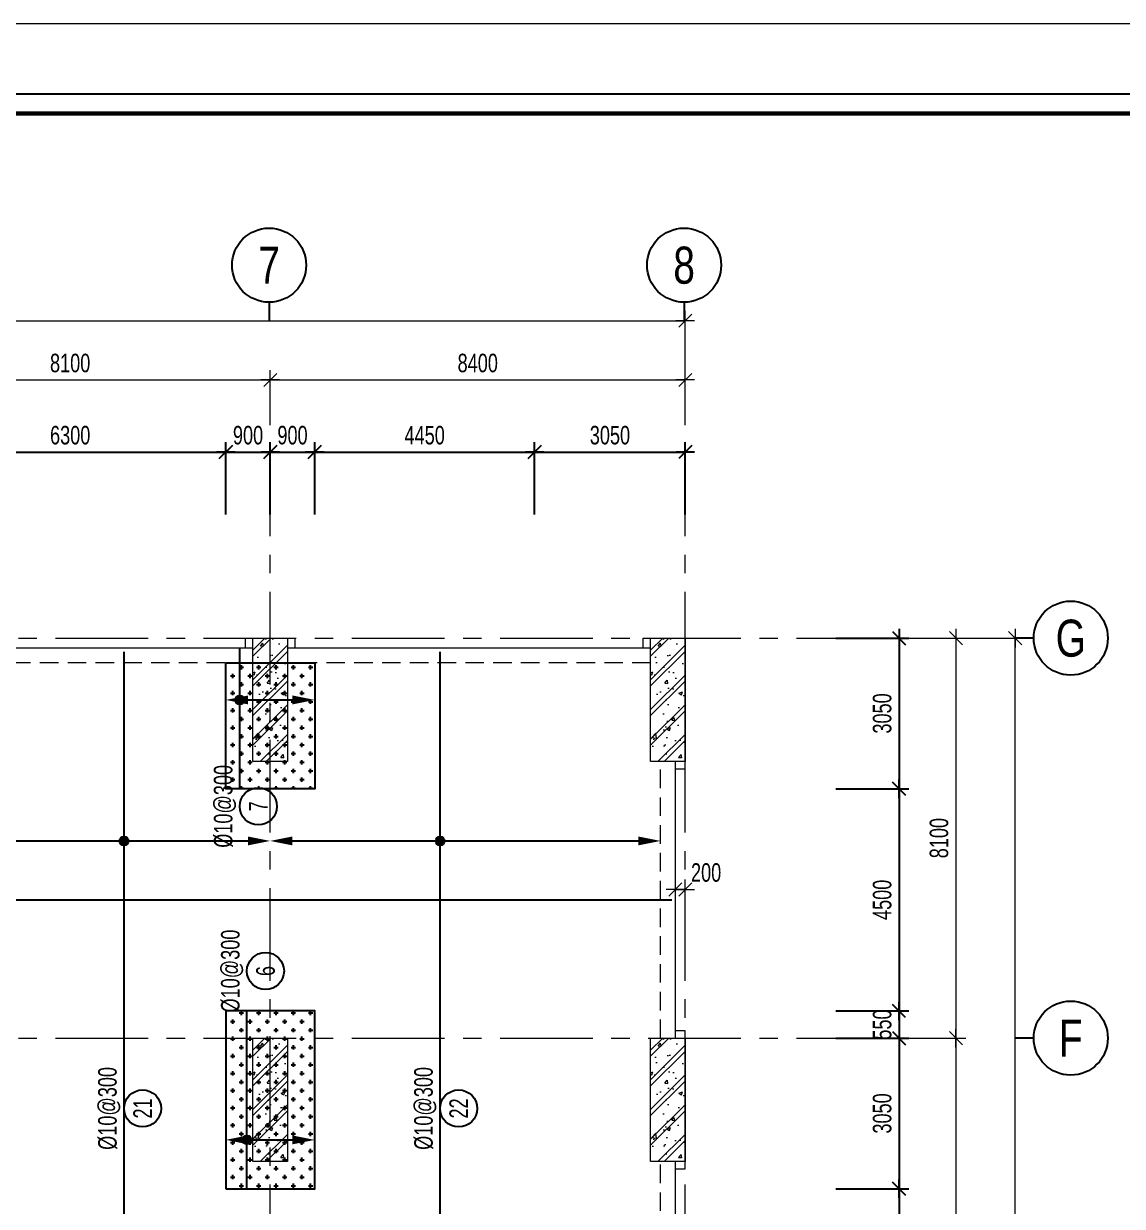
# Model space of a CAD drawing. Extents: x 475529 to 721982, y 1293854 to 1371032.
# Drawn here: x 539886 to 562123, y 1347082 to 1371032 of the extents above; entities that cross this region are included whole.
import ezdxf
from ezdxf.enums import TextEntityAlignment as Align

# ---------------------------------------------------------------- set-up
doc = ezdxf.new("R2010")
doc.units = 0
doc.header["$LTSCALE"] = 1500
doc.header["$MEASUREMENT"] = 0
doc.linetypes.add('CENTER', pattern=[2, 1.25, -0.25, 0.25, -0.25])
doc.linetypes.add('HIDDEN', pattern=[0.375, 0.25, -0.125])
doc.layers.get('Defpoints').update_dxf_attribs({"lineweight": 9})
for name, color, linetype, lineweight in [('02.CDC.DIM', 1, 'Continuous', 20), ('CDC- COT', 3, 'Continuous', 0), ('CDC- DAM', 3, 'Continuous', 5), ('CDC- TRUC', 5, 'CENTER', 15), ('Dim', 8, 'Continuous', 15)]:
    doc.layers.add(name, color=color, linetype=linetype, lineweight=lineweight)
for name, color, linetype in [('CDC-KHUNGTEN', 9, 'Continuous'), ('CDC.02.DIM', 1, 'Continuous'), ('CDC.06.TEXT', 2, 'Continuous'), ('KCS_CHI', 1, 'Continuous'), ('KCS_DIM', 1, 'Continuous'), ('KCS_HATCH', 253, 'Continuous'), ('KCS_STEEL_BOTTOM', 4, 'Continuous'), ('KCS_TEXT_SOTHEP', 2, 'Continuous'), ('KCS_TEXT_THEP', 2, 'Continuous')]:
    doc.layers.add(name, color=color, linetype=linetype)
doc.layers.add('KCS_RAI_THEP', color=159, linetype='Continuous', plot=False)
doc.styles.add('BIGTEXT', font='', dxfattribs={"width": 0.8, "height": 1000})
doc.styles.add('KCS_SMTEXT', font='arial.ttf', dxfattribs={"width": 0.7})
doc.styles.add('VN simplex', font='arial.ttf', dxfattribs={"width": 0.7})
doc.styles.get('BIGTEXT').set_extended_font_data('.VnArialH')
doc.dimstyles.new('DIM A1 1-150 (Time City)', dxfattribs={"dimtxt": 375, "dimasz": 1.25, "dimexe": 200, "dimexo": 0, "dimgap": 150, "dimtad": 1, "dimdec": 0, "dimzin": 13, "dimdsep": 46, "dimtxsty": 'VN simplex', "dimblk1": 'D', "dimblk2": 'D', "dimsah": 1, "dimcen": 0, "dimdle": 50, "dimclrd": 1, "dimclre": 1, "dimclrt": 2, "dimadec": 0, "dimazin": 0, "dimtfac": 1, "dimtdec": 0, "dimtix": 1, "dimtmove": 2, "dimatfit": 3, "dimldrblk": 'D', "dimfxl": 1, "dimtolj": 1, "dimtzin": 13, "dimarcsym": 0})

# ---------------------------------------------------------------- blocks, each defined once
blk = doc.blocks.new('D')
at = {"color": 8}
blk.add_line((150, 0), (-150, 0), dxfattribs=at)
at = {"color": 3}
blk.add_line((106, 106), (-106, -106), dxfattribs=at)
blk = doc.blocks.new('*D235')
at = {"layer": 'Defpoints', "color": 0, "ltscale": 0.5, "transparency": 16777216}
for p in [(48900, 53828), (40800, 53024), (48900, 53024)]:
    blk.add_point(p, dxfattribs=at)
at = {"layer": 'Dim', "color": 1, "lineweight": -2, "ltscale": 0.5, "transparency": 16777216}
for p, q in [((40800, 53024), (40800, 54028)), ((48900, 53024), (48900, 54028)), ((40801, 53828), (48899, 53828))]:
    blk.add_line(p, q, dxfattribs=at)
at = {"layer": 'Dim', "color": 1, "lineweight": -2, "ltscale": 0.5, "transparency": 16777216, "xscale": 1.25, "yscale": 1.25, "zscale": 1.25, "rotation": 180}
blk.add_blockref('D', (40800, 53828), dxfattribs=at)
at = {"layer": 'Dim', "color": 1, "lineweight": -2, "ltscale": 0.5, "transparency": 16777216, "xscale": 1.25, "yscale": 1.25, "zscale": 1.25}
blk.add_blockref('D', (48900, 53828), dxfattribs=at)
at = {"layer": 'Dim', "color": 2, "ltscale": 0.5, "transparency": 16777216, "insert": (44850, 54169), "char_height": 375, "attachment_point": 5, "style": 'VN simplex'}
blk.add_mtext('\\A1;8100', dxfattribs=at)
blk = doc.blocks.new('*D236')
at = {"layer": 'Defpoints', "color": 0, "ltscale": 0.5, "transparency": 16777216}
for p in [(57300, 53828), (48900, 53024), (57300, 53024)]:
    blk.add_point(p, dxfattribs=at)
at = {"layer": 'Dim', "color": 1, "lineweight": -2, "ltscale": 0.5, "transparency": 16777216}
for p, q in [((48900, 53024), (48900, 54028)), ((57300, 53024), (57300, 54028)), ((48901, 53828), (57299, 53828))]:
    blk.add_line(p, q, dxfattribs=at)
at = {"layer": 'Dim', "color": 1, "lineweight": -2, "ltscale": 0.5, "transparency": 16777216, "xscale": 1.25, "yscale": 1.25, "zscale": 1.25, "rotation": 180}
blk.add_blockref('D', (48900, 53828), dxfattribs=at)
at = {"layer": 'Dim', "color": 1, "lineweight": -2, "ltscale": 0.5, "transparency": 16777216, "xscale": 1.25, "yscale": 1.25, "zscale": 1.25}
blk.add_blockref('D', (57300, 53828), dxfattribs=at)
at = {"layer": 'Dim', "color": 2, "ltscale": 0.5, "transparency": 16777216, "insert": (53100, 54169), "char_height": 375, "attachment_point": 5, "style": 'VN simplex'}
blk.add_mtext('\\A1;8400', dxfattribs=at)
blk = doc.blocks.new('*D237')
at = {"layer": 'Defpoints', "color": 0, "ltscale": 0.5, "transparency": 16777216}
for p in [(61803, 48600), (61803, 40500), (62778, 40500)]:
    blk.add_point(p, dxfattribs=at)
at = {"layer": 'Dim', "color": 1, "lineweight": -2, "ltscale": 0.5, "transparency": 16777216}
for p, q in [((61803, 48600), (62978, 48600)), ((62778, 48599), (62778, 40501)), ((61803, 40500), (62978, 40500))]:
    blk.add_line(p, q, dxfattribs=at)
at = {"layer": 'Dim', "color": 1, "lineweight": -2, "ltscale": 0.5, "transparency": 16777216, "xscale": 1.25, "yscale": 1.25, "zscale": 1.25}
for p, rotation in [((62778, 48600), 90), ((62778, 40500), 270)]:
    blk.add_blockref('D', p, dxfattribs=dict(at, rotation=rotation))
at = {"layer": 'Dim', "color": 2, "ltscale": 0.5, "transparency": 16777216, "insert": (62437, 44550), "char_height": 375, "attachment_point": 5, "rotation": 90, "style": 'VN simplex'}
blk.add_mtext('\\A1;8100', dxfattribs=at)
blk = doc.blocks.new('*D238')
at = {"layer": 'Defpoints', "color": 0, "ltscale": 0.5, "transparency": 16777216}
for p in [(61803, 40500), (61803, 32400), (62778, 32400)]:
    blk.add_point(p, dxfattribs=at)
at = {"layer": 'Dim', "color": 1, "lineweight": -2, "ltscale": 0.5, "transparency": 16777216}
for p, q in [((61803, 40500), (62978, 40500)), ((62778, 40499), (62778, 32401)), ((61803, 32400), (62978, 32400))]:
    blk.add_line(p, q, dxfattribs=at)
at = {"layer": 'Dim', "color": 1, "lineweight": -2, "ltscale": 0.5, "transparency": 16777216, "xscale": 1.25, "yscale": 1.25, "zscale": 1.25}
for p, rotation in [((62778, 40500), 90), ((62778, 32400), 270)]:
    blk.add_blockref('D', p, dxfattribs=dict(at, rotation=rotation))
at = {"layer": 'Dim', "color": 2, "ltscale": 0.5, "transparency": 16777216, "insert": (62437, 36450), "char_height": 375, "attachment_point": 5, "rotation": 90, "style": 'VN simplex'}
blk.add_mtext('\\A1;8100', dxfattribs=at)
blk = doc.blocks.new('*D254')
at = {"layer": 'Defpoints', "color": 0, "ltscale": 0.5, "transparency": 16777216}
for p in [(61803, 48600), (63978, 48600), (61803, 0)]:
    blk.add_point(p, dxfattribs=at)
at = {"layer": 'Dim', "color": 1, "lineweight": -2, "ltscale": 0.5, "transparency": 16777216}
for p, q in [((61803, 48600), (64178, 48600)), ((63978, 1), (63978, 48599)), ((61803, 0), (64178, 0))]:
    blk.add_line(p, q, dxfattribs=at)
at = {"layer": 'Dim', "color": 1, "lineweight": -2, "ltscale": 0.5, "transparency": 16777216, "xscale": 1.25, "yscale": 1.25, "zscale": 1.25}
for p, rotation in [((63978, 48600), 90), ((63978, 0), 270)]:
    blk.add_blockref('D', p, dxfattribs=dict(at, rotation=rotation))
at = {"layer": 'Dim', "color": 2, "ltscale": 0.5, "transparency": 16777216, "insert": (63637, 24300), "char_height": 375, "attachment_point": 5, "rotation": 90, "style": 'VN simplex'}
blk.add_mtext('\\A1;48600', dxfattribs=at)
blk = doc.blocks.new('*D257')
at = {"layer": 'Defpoints', "color": 0, "ltscale": 0.5, "transparency": 16777216}
for p in [(57300, 55028), (0, 53024), (57300, 53024)]:
    blk.add_point(p, dxfattribs=at)
at = {"layer": 'Dim', "color": 1, "lineweight": -2, "ltscale": 0.5, "transparency": 16777216}
for p, q in [((0, 53024), (0, 55228)), ((57300, 53024), (57300, 55228)), ((1, 55028), (57299, 55028))]:
    blk.add_line(p, q, dxfattribs=at)
at = {"layer": 'Dim', "color": 1, "lineweight": -2, "ltscale": 0.5, "transparency": 16777216, "xscale": 1.25, "yscale": 1.25, "zscale": 1.25, "rotation": 180}
blk.add_blockref('D', (0, 55028), dxfattribs=at)
at = {"layer": 'Dim', "color": 1, "lineweight": -2, "ltscale": 0.5, "transparency": 16777216, "xscale": 1.25, "yscale": 1.25, "zscale": 1.25}
blk.add_blockref('D', (57300, 55028), dxfattribs=at)
at = {"layer": 'Dim', "color": 2, "ltscale": 0.5, "transparency": 16777216, "insert": (28650, 55369), "char_height": 375, "attachment_point": 5, "style": 'VN simplex'}
blk.add_mtext('\\A1;57300', dxfattribs=at)
blk = doc.blocks.new('*D268')
at = {"layer": 'Defpoints', "color": 0, "ltscale": 0.5, "transparency": 16777216}
for p in [(57300, 43510), (57100, 42869), (57300, 42869)]:
    blk.add_point(p, dxfattribs=at)
at = {"layer": 'Dim', "color": 1, "lineweight": -2, "ltscale": 0.5, "transparency": 16777216}
for p, q in [((57100, 42869), (57100, 43710)), ((57300, 42869), (57300, 43710)), ((57099, 43510), (57098, 43510)), ((57100, 43510), (57300, 43510)), ((57301, 43510), (57303, 43510))]:
    blk.add_line(p, q, dxfattribs=at)
at = {"layer": 'Dim', "color": 1, "lineweight": -2, "ltscale": 0.5, "transparency": 16777216, "xscale": 1.25, "yscale": 1.25, "zscale": 1.25}
blk.add_blockref('D', (57100, 43510), dxfattribs=at)
at = {"layer": 'Dim', "color": 1, "lineweight": -2, "ltscale": 0.5, "transparency": 16777216, "xscale": 1.25, "yscale": 1.25, "zscale": 1.25, "rotation": 180}
blk.add_blockref('D', (57300, 43510), dxfattribs=at)
at = {"layer": 'Dim', "color": 2, "ltscale": 0.5, "transparency": 16777216, "insert": (57722, 43852), "char_height": 375, "attachment_point": 5, "style": 'VN simplex'}
blk.add_mtext('\\A1;200', dxfattribs=at)
blk = doc.blocks.new('cot vach loi tang 3 new')
at = {"layer": 'CDC- COT'}
h = blk.add_hatch(dxfattribs=at)
h.set_pattern_fill('BT-01', color=8, scale=100, pattern_type=2)
h.set_pattern_definition([(50, (-116372, -574478.5), (717.2602, -62.7521), [75, -825]), (355, (-116372, -574478.5), (-138.7513, 752.1921), [60, -660]), (100.4514, (-116312.2, -574483.7), (578.5094, 689.4395), [63.7402, -701.1421]), (46.1842, (-116372, -574278.5), (1067.241, -165.519), [112.5, -1237.5]), (96.6356, (-116283.1, -574292.3), (934.6627, 974.118), [95.6103, -1051.713]), (351.1842, (-116372, -574278.5), (934.662, 974.1186), [90, -990]), (21, (-116272, -574328.5), (596.90705, -402.6189), [75, -825]), (326, (-116272, -574328.5), (243.3153, 725.15), [60, -660]), (71.4514, (-116222.26, -574362.05), (840.2226, 322.5305), [63.7402, -701.1421]), (37.5, (-116372, -574478.5), (12.15986, 332.89385), [0, -652, 0, -670, 0, -662.5]), (7.5, (-116372, -574478.5), (263.06954, 394.4117), [0, -382, 0, -637, 0, -252.5]), (327.5, (-116595, -574478.5), (533.82244, -22.55487), [0, -250, 0, -780, 0, -1035]), (317.5, (-116695, -574478.5), (583.18617, 100.105), [0, -325, 0, -518, 0, -735]), (45, (-116372, -574478.5), (-300.5204, 300.5204), []), (45, (-116372, -574356), (-300.5204, 300.5204), [])])
h.paths.add_polyline_path([(90757, -227243), (91457, -227243), (91457, -229743), (90757, -229743)])
h = blk.add_hatch(dxfattribs=at)
h.set_pattern_fill('BT-01', color=8, scale=100, pattern_type=2)
h.set_pattern_definition([(50, (-108322, -574478.5), (717.2602, -62.7521), [75, -825]), (355, (-108322, -574478.5), (-138.7513, 752.1921), [60, -660]), (100.4514, (-108262.2, -574483.7), (578.5094, 689.4395), [63.7402, -701.1421]), (46.1842, (-108322, -574278.5), (1067.241, -165.519), [112.5, -1237.5]), (96.6356, (-108233.1, -574292.3), (934.6627, 974.118), [95.6103, -1051.713]), (351.1842, (-108322, -574278.5), (934.662, 974.1186), [90, -990]), (21, (-108222, -574328.5), (596.90705, -402.6189), [75, -825]), (326, (-108222, -574328.5), (243.3153, 725.15), [60, -660]), (71.4514, (-108172.26, -574362.05), (840.2226, 322.5305), [63.7402, -701.1421]), (37.5, (-108322, -574478.5), (12.15986, 332.89385), [0, -652, 0, -670, 0, -662.5]), (7.5, (-108322, -574478.5), (263.06954, 394.4117), [0, -382, 0, -637, 0, -252.5]), (327.5, (-108545, -574478.5), (533.82244, -22.55487), [0, -250, 0, -780, 0, -1035]), (317.5, (-108645, -574478.5), (583.18617, 100.105), [0, -325, 0, -518, 0, -735]), (45, (-108322, -574478.5), (-300.5204, 300.5204), []), (45, (-108322, -574356), (-300.5204, 300.5204), [])])
h.paths.add_polyline_path([(98807, -227243), (99507, -227243), (99507, -229743), (98807, -229743)])
h = blk.add_hatch(dxfattribs=at)
h.set_pattern_fill('BT-01', color=8, scale=100, pattern_type=2)
h.set_pattern_definition([(50, (-116372, -582578.5), (717.2602, -62.7521), [75, -825]), (355, (-116372, -582578.5), (-138.7513, 752.1921), [60, -660]), (100.4514, (-116312.2, -582583.7), (578.5094, 689.4395), [63.7402, -701.1421]), (46.1842, (-116372, -582378.5), (1067.241, -165.519), [112.5, -1237.5]), (96.6356, (-116283.1, -582392.3), (934.6627, 974.118), [95.6103, -1051.713]), (351.1842, (-116372, -582378.5), (934.662, 974.1186), [90, -990]), (21, (-116272, -582428.5), (596.90705, -402.6189), [75, -825]), (326, (-116272, -582428.5), (243.3153, 725.15), [60, -660]), (71.4514, (-116222.26, -582462.05), (840.2226, 322.5305), [63.7402, -701.1421]), (37.5, (-116372, -582578.5), (12.15986, 332.89385), [0, -652, 0, -670, 0, -662.5]), (7.5, (-116372, -582578.5), (263.06954, 394.4117), [0, -382, 0, -637, 0, -252.5]), (327.5, (-116595, -582578.5), (533.82244, -22.55487), [0, -250, 0, -780, 0, -1035]), (317.5, (-116695, -582578.5), (583.18617, 100.105), [0, -325, 0, -518, 0, -735]), (45, (-116372, -582578.5), (-300.5204, 300.5204), []), (45, (-116372, -582456), (-300.5204, 300.5204), [])])
h.paths.add_polyline_path([(90757, -235343), (91457, -235343), (91457, -237843), (90757, -237843)])
h = blk.add_hatch(dxfattribs=at)
h.set_pattern_fill('BT-01', color=8, scale=100, pattern_type=2)
h.set_pattern_definition([(50, (-108322, -582578.5), (717.2602, -62.7521), [75, -825]), (355, (-108322, -582578.5), (-138.7513, 752.1921), [60, -660]), (100.4514, (-108262.2, -582583.7), (578.5094, 689.4395), [63.7402, -701.1421]), (46.1842, (-108322, -582378.5), (1067.241, -165.519), [112.5, -1237.5]), (96.6356, (-108233.1, -582392.3), (934.6627, 974.118), [95.6103, -1051.713]), (351.1842, (-108322, -582378.5), (934.662, 974.1186), [90, -990]), (21, (-108222, -582428.5), (596.90705, -402.6189), [75, -825]), (326, (-108222, -582428.5), (243.3153, 725.15), [60, -660]), (71.4514, (-108172.26, -582462.05), (840.2226, 322.5305), [63.7402, -701.1421]), (37.5, (-108322, -582578.5), (12.15986, 332.89385), [0, -652, 0, -670, 0, -662.5]), (7.5, (-108322, -582578.5), (263.06954, 394.4117), [0, -382, 0, -637, 0, -252.5]), (327.5, (-108545, -582578.5), (533.82244, -22.55487), [0, -250, 0, -780, 0, -1035]), (317.5, (-108645, -582578.5), (583.18617, 100.105), [0, -325, 0, -518, 0, -735]), (45, (-108322, -582578.5), (-300.5204, 300.5204), []), (45, (-108322, -582456), (-300.5204, 300.5204), [])])
h.paths.add_polyline_path([(98807, -235343), (99507, -235343), (99507, -237843), (98807, -237843)])
for points in [[(90757, -227243), (91457, -227243), (91457, -229743), (90757, -229743)], [(98807, -227243), (99507, -227243), (99507, -229743), (98807, -229743)], [(90757, -235343), (91457, -235343), (91457, -237843), (90757, -237843)], [(98807, -235343), (99507, -235343), (99507, -237843), (98807, -237843)]]:
    blk.add_lwpolyline(points, close=True, dxfattribs=at)
blk = doc.blocks.new('_Axis name')
at = {"layer": 'CDC.02.DIM'}
blk.add_line((0, 2.5), (0, 0), dxfattribs=at)
blk.add_circle((0, 7.5), 5, dxfattribs=at)
at = {"layer": 'CDC.02.DIM', "style": 'BIGTEXT', "width": 0.75}
blk.add_attdef('.', text='', height=5, dxfattribs=at).set_placement((0, 7.5), align=Align.MIDDLE)
blk = doc.blocks.new('KCS_MuiTenRaiThep')
blk.add_lwpolyline([(0, 0, 0, 1.2, 0), (3, 0, 1.2, 1.2, 0)], format="xyseb")
blk = doc.blocks.new('KCS_ChamRaiThep')
h = blk.add_hatch(color=256)
h.dxf.hatch_style = 1
h.paths.add_polyline_path([(0.6, 0, 1), (-0.6, 0, 1)])
blk.add_circle((0, 0), 0.6)
blk = doc.blocks.new('*D121')
at = {"layer": 'Defpoints', "color": 0, "transparency": 16777216}
for p in [(556323, 1358589), (556323, 1355539), (557605, 1355539)]:
    blk.add_point(p, dxfattribs=at)
at = {"layer": 'KCS_DIM', "color": 1, "lineweight": -2, "transparency": 16777216}
for p, q in [((556323, 1358589), (557805, 1358589)), ((557605, 1358588), (557605, 1355540)), ((556323, 1355539), (557805, 1355539))]:
    blk.add_line(p, q, dxfattribs=at)
at = {"layer": 'KCS_DIM', "color": 1, "lineweight": -2, "transparency": 16777216, "xscale": 1.25, "yscale": 1.25, "zscale": 1.25}
for p, rotation in [((557605, 1358589), 90), ((557605, 1355539), 270)]:
    blk.add_blockref('D', p, dxfattribs=dict(at, rotation=rotation))
at = {"layer": 'KCS_DIM', "color": 2, "transparency": 16777216, "insert": (557263, 1357064), "char_height": 375, "attachment_point": 5, "rotation": 90, "style": 'VN simplex'}
blk.add_mtext('\\A1;3050', dxfattribs=at)
blk = doc.blocks.new('*D122')
at = {"layer": 'Defpoints', "color": 0, "transparency": 16777216}
for p in [(556323, 1355539), (556323, 1351039), (557605, 1351039)]:
    blk.add_point(p, dxfattribs=at)
at = {"layer": 'KCS_DIM', "color": 1, "lineweight": -2, "transparency": 16777216}
for p, q in [((556323, 1355539), (557805, 1355539)), ((557605, 1355538), (557605, 1351040)), ((556323, 1351039), (557805, 1351039))]:
    blk.add_line(p, q, dxfattribs=at)
at = {"layer": 'KCS_DIM', "color": 1, "lineweight": -2, "transparency": 16777216, "xscale": 1.25, "yscale": 1.25, "zscale": 1.25}
for p, rotation in [((557605, 1355539), 90), ((557605, 1351039), 270)]:
    blk.add_blockref('D', p, dxfattribs=dict(at, rotation=rotation))
at = {"layer": 'KCS_DIM', "color": 2, "transparency": 16777216, "insert": (557263, 1353289), "char_height": 375, "attachment_point": 5, "rotation": 90, "style": 'VN simplex'}
blk.add_mtext('\\A1;4500', dxfattribs=at)
blk = doc.blocks.new('*D123')
at = {"layer": 'Defpoints', "color": 0, "transparency": 16777216}
for p in [(556323, 1351039), (556323, 1350489), (557605, 1350489)]:
    blk.add_point(p, dxfattribs=at)
at = {"layer": 'KCS_DIM', "color": 1, "lineweight": -2, "transparency": 16777216}
for p, q in [((556323, 1351039), (557805, 1351039)), ((557605, 1351040), (557605, 1351042)), ((557605, 1351039), (557605, 1350489)), ((556323, 1350489), (557805, 1350489)), ((557605, 1350488), (557605, 1350487))]:
    blk.add_line(p, q, dxfattribs=at)
at = {"layer": 'KCS_DIM', "color": 1, "lineweight": -2, "transparency": 16777216, "xscale": 1.25, "yscale": 1.25, "zscale": 1.25}
for p, rotation in [((557605, 1351039), 270), ((557605, 1350489), 90)]:
    blk.add_blockref('D', p, dxfattribs=dict(at, rotation=rotation))
at = {"layer": 'KCS_DIM', "color": 2, "transparency": 16777216, "insert": (557263, 1350764), "char_height": 375, "attachment_point": 5, "rotation": 90, "style": 'VN simplex'}
blk.add_mtext('\\A1;550', dxfattribs=at)
blk = doc.blocks.new('*D124')
at = {"layer": 'Defpoints', "color": 0, "transparency": 16777216}
for p in [(556323, 1350489), (556323, 1347439), (557605, 1347439)]:
    blk.add_point(p, dxfattribs=at)
at = {"layer": 'KCS_DIM', "color": 1, "lineweight": -2, "transparency": 16777216}
for p, q in [((556323, 1350489), (557805, 1350489)), ((557605, 1350488), (557605, 1347440)), ((556323, 1347439), (557805, 1347439))]:
    blk.add_line(p, q, dxfattribs=at)
at = {"layer": 'KCS_DIM', "color": 1, "lineweight": -2, "transparency": 16777216, "xscale": 1.25, "yscale": 1.25, "zscale": 1.25}
for p, rotation in [((557605, 1350489), 90), ((557605, 1347439), 270)]:
    blk.add_blockref('D', p, dxfattribs=dict(at, rotation=rotation))
at = {"layer": 'KCS_DIM', "color": 2, "transparency": 16777216, "insert": (557263, 1348964), "char_height": 375, "attachment_point": 5, "rotation": 90, "style": 'VN simplex'}
blk.add_mtext('\\A1;3050', dxfattribs=at)
blk = doc.blocks.new('*D157')
at = {"layer": 'Defpoints', "color": 0, "transparency": 16777216}
for p in [(543977, 1362356), (537677, 1361090), (543977, 1361090)]:
    blk.add_point(p, dxfattribs=at)
at = {"layer": 'KCS_DIM', "color": 1, "lineweight": -2, "transparency": 16777216}
for p, q in [((537677, 1361090), (537677, 1362556)), ((543977, 1361090), (543977, 1362556)), ((537678, 1362356), (543975, 1362356))]:
    blk.add_line(p, q, dxfattribs=at)
at = {"layer": 'KCS_DIM', "color": 1, "lineweight": -2, "transparency": 16777216, "xscale": 1.25, "yscale": 1.25, "zscale": 1.25, "rotation": 180}
blk.add_blockref('D', (537677, 1362356), dxfattribs=at)
at = {"layer": 'KCS_DIM', "color": 1, "lineweight": -2, "transparency": 16777216, "xscale": 1.25, "yscale": 1.25, "zscale": 1.25}
blk.add_blockref('D', (543977, 1362356), dxfattribs=at)
at = {"layer": 'KCS_DIM', "color": 2, "transparency": 16777216, "insert": (540827, 1362697), "char_height": 375, "attachment_point": 5, "style": 'VN simplex'}
blk.add_mtext('\\A1;6300', dxfattribs=at)
blk = doc.blocks.new('*D158')
at = {"layer": 'Defpoints', "color": 0, "transparency": 16777216}
for p in [(544877, 1362356), (543977, 1361090), (544877, 1361090)]:
    blk.add_point(p, dxfattribs=at)
at = {"layer": 'KCS_DIM', "color": 1, "lineweight": -2, "transparency": 16777216}
for p, q in [((543977, 1361090), (543977, 1362556)), ((544877, 1361090), (544877, 1362556)), ((543978, 1362356), (544875, 1362356))]:
    blk.add_line(p, q, dxfattribs=at)
at = {"layer": 'KCS_DIM', "color": 1, "lineweight": -2, "transparency": 16777216, "xscale": 1.25, "yscale": 1.25, "zscale": 1.25, "rotation": 180}
blk.add_blockref('D', (543977, 1362356), dxfattribs=at)
at = {"layer": 'KCS_DIM', "color": 1, "lineweight": -2, "transparency": 16777216, "xscale": 1.25, "yscale": 1.25, "zscale": 1.25}
blk.add_blockref('D', (544877, 1362356), dxfattribs=at)
at = {"layer": 'KCS_DIM', "color": 2, "transparency": 16777216, "insert": (544427, 1362697), "char_height": 375, "attachment_point": 5, "style": 'VN simplex'}
blk.add_mtext('\\A1;900', dxfattribs=at)
blk = doc.blocks.new('*D159')
at = {"layer": 'Defpoints', "color": 0, "transparency": 16777216}
for p in [(545777, 1362356), (544877, 1361090), (545777, 1361090)]:
    blk.add_point(p, dxfattribs=at)
at = {"layer": 'KCS_DIM', "color": 1, "lineweight": -2, "transparency": 16777216}
for p, q in [((544877, 1361090), (544877, 1362556)), ((545777, 1361090), (545777, 1362556)), ((544878, 1362356), (545775, 1362356))]:
    blk.add_line(p, q, dxfattribs=at)
at = {"layer": 'KCS_DIM', "color": 1, "lineweight": -2, "transparency": 16777216, "xscale": 1.25, "yscale": 1.25, "zscale": 1.25, "rotation": 180}
blk.add_blockref('D', (544877, 1362356), dxfattribs=at)
at = {"layer": 'KCS_DIM', "color": 1, "lineweight": -2, "transparency": 16777216, "xscale": 1.25, "yscale": 1.25, "zscale": 1.25}
blk.add_blockref('D', (545777, 1362356), dxfattribs=at)
at = {"layer": 'KCS_DIM', "color": 2, "transparency": 16777216, "insert": (545327, 1362697), "char_height": 375, "attachment_point": 5, "style": 'VN simplex'}
blk.add_mtext('\\A1;900', dxfattribs=at)
blk = doc.blocks.new('*D160')
at = {"layer": 'Defpoints', "color": 0, "transparency": 16777216}
for p in [(550227, 1362356), (545777, 1361090), (550227, 1361090)]:
    blk.add_point(p, dxfattribs=at)
at = {"layer": 'KCS_DIM', "color": 1, "lineweight": -2, "transparency": 16777216}
for p, q in [((545777, 1361090), (545777, 1362556)), ((550227, 1361090), (550227, 1362556)), ((545778, 1362356), (550225, 1362356))]:
    blk.add_line(p, q, dxfattribs=at)
at = {"layer": 'KCS_DIM', "color": 1, "lineweight": -2, "transparency": 16777216, "xscale": 1.25, "yscale": 1.25, "zscale": 1.25, "rotation": 180}
blk.add_blockref('D', (545777, 1362356), dxfattribs=at)
at = {"layer": 'KCS_DIM', "color": 1, "lineweight": -2, "transparency": 16777216, "xscale": 1.25, "yscale": 1.25, "zscale": 1.25}
blk.add_blockref('D', (550227, 1362356), dxfattribs=at)
at = {"layer": 'KCS_DIM', "color": 2, "transparency": 16777216, "insert": (548002, 1362697), "char_height": 375, "attachment_point": 5, "style": 'VN simplex'}
blk.add_mtext('\\A1;4450', dxfattribs=at)
blk = doc.blocks.new('*D161')
at = {"layer": 'Defpoints', "color": 0, "transparency": 16777216}
for p in [(553277, 1362356), (550227, 1361090), (553277, 1361090)]:
    blk.add_point(p, dxfattribs=at)
at = {"layer": 'KCS_DIM', "color": 1, "lineweight": -2, "transparency": 16777216}
for p, q in [((550227, 1361090), (550227, 1362556)), ((553277, 1361090), (553277, 1362556)), ((550228, 1362356), (553275, 1362356))]:
    blk.add_line(p, q, dxfattribs=at)
at = {"layer": 'KCS_DIM', "color": 1, "lineweight": -2, "transparency": 16777216, "xscale": 1.25, "yscale": 1.25, "zscale": 1.25, "rotation": 180}
blk.add_blockref('D', (550227, 1362356), dxfattribs=at)
at = {"layer": 'KCS_DIM', "color": 1, "lineweight": -2, "transparency": 16777216, "xscale": 1.25, "yscale": 1.25, "zscale": 1.25}
blk.add_blockref('D', (553277, 1362356), dxfattribs=at)
at = {"layer": 'KCS_DIM', "color": 2, "transparency": 16777216, "insert": (551752, 1362697), "char_height": 375, "attachment_point": 5, "style": 'VN simplex'}
blk.add_mtext('\\A1;3050', dxfattribs=at)
blk = doc.blocks.new('*D162')
at = {"layer": 'Defpoints', "color": 0, "transparency": 16777216}
for p in [(556323, 1347439), (556323, 1343039), (557605, 1343039)]:
    blk.add_point(p, dxfattribs=at)
at = {"layer": 'KCS_DIM', "color": 1, "lineweight": -2, "transparency": 16777216}
for p, q in [((556323, 1347439), (557805, 1347439)), ((557605, 1347438), (557605, 1343040)), ((556323, 1343039), (557805, 1343039))]:
    blk.add_line(p, q, dxfattribs=at)
at = {"layer": 'KCS_DIM', "color": 1, "lineweight": -2, "transparency": 16777216, "xscale": 1.25, "yscale": 1.25, "zscale": 1.25}
for p, rotation in [((557605, 1347439), 90), ((557605, 1343039), 270)]:
    blk.add_blockref('D', p, dxfattribs=dict(at, rotation=rotation))
at = {"layer": 'KCS_DIM', "color": 2, "transparency": 16777216, "insert": (557263, 1345239), "char_height": 375, "attachment_point": 5, "rotation": 90, "style": 'VN simplex'}
blk.add_mtext('\\A1;4400', dxfattribs=at)
blk = doc.blocks.new('*D202')
at = {"layer": 'Defpoints', "color": 0, "transparency": 16777216}
for p in [(543977, 1362356), (537677, 1361090), (543977, 1361090)]:
    blk.add_point(p, dxfattribs=at)
at = {"layer": 'KCS_DIM', "color": 1, "lineweight": -2, "transparency": 16777216}
for p, q in [((537677, 1361090), (537677, 1362556)), ((543977, 1361090), (543977, 1362556)), ((537678, 1362356), (543975, 1362356))]:
    blk.add_line(p, q, dxfattribs=at)
at = {"layer": 'KCS_DIM', "color": 1, "lineweight": -2, "transparency": 16777216, "xscale": 1.25, "yscale": 1.25, "zscale": 1.25, "rotation": 180}
blk.add_blockref('D', (537677, 1362356), dxfattribs=at)
at = {"layer": 'KCS_DIM', "color": 1, "lineweight": -2, "transparency": 16777216, "xscale": 1.25, "yscale": 1.25, "zscale": 1.25}
blk.add_blockref('D', (543977, 1362356), dxfattribs=at)
at = {"layer": 'KCS_DIM', "color": 2, "transparency": 16777216, "insert": (540827, 1362697), "char_height": 375, "attachment_point": 5, "style": 'VN simplex'}
blk.add_mtext('\\A1;6300', dxfattribs=at)
blk = doc.blocks.new('*D203')
at = {"layer": 'Defpoints', "color": 0, "transparency": 16777216}
for p in [(544877, 1362356), (543977, 1361090), (544877, 1361090)]:
    blk.add_point(p, dxfattribs=at)
at = {"layer": 'KCS_DIM', "color": 1, "lineweight": -2, "transparency": 16777216}
for p, q in [((543977, 1361090), (543977, 1362556)), ((544877, 1361090), (544877, 1362556)), ((543978, 1362356), (544875, 1362356))]:
    blk.add_line(p, q, dxfattribs=at)
at = {"layer": 'KCS_DIM', "color": 1, "lineweight": -2, "transparency": 16777216, "xscale": 1.25, "yscale": 1.25, "zscale": 1.25, "rotation": 180}
blk.add_blockref('D', (543977, 1362356), dxfattribs=at)
at = {"layer": 'KCS_DIM', "color": 1, "lineweight": -2, "transparency": 16777216, "xscale": 1.25, "yscale": 1.25, "zscale": 1.25}
blk.add_blockref('D', (544877, 1362356), dxfattribs=at)
at = {"layer": 'KCS_DIM', "color": 2, "transparency": 16777216, "insert": (544427, 1362697), "char_height": 375, "attachment_point": 5, "style": 'VN simplex'}
blk.add_mtext('\\A1;900', dxfattribs=at)
blk = doc.blocks.new('*D204')
at = {"layer": 'Defpoints', "color": 0, "transparency": 16777216}
for p in [(545777, 1362356), (544877, 1361090), (545777, 1361090)]:
    blk.add_point(p, dxfattribs=at)
at = {"layer": 'KCS_DIM', "color": 1, "lineweight": -2, "transparency": 16777216}
for p, q in [((544877, 1361090), (544877, 1362556)), ((545777, 1361090), (545777, 1362556)), ((544878, 1362356), (545775, 1362356))]:
    blk.add_line(p, q, dxfattribs=at)
at = {"layer": 'KCS_DIM', "color": 1, "lineweight": -2, "transparency": 16777216, "xscale": 1.25, "yscale": 1.25, "zscale": 1.25, "rotation": 180}
blk.add_blockref('D', (544877, 1362356), dxfattribs=at)
at = {"layer": 'KCS_DIM', "color": 1, "lineweight": -2, "transparency": 16777216, "xscale": 1.25, "yscale": 1.25, "zscale": 1.25}
blk.add_blockref('D', (545777, 1362356), dxfattribs=at)
at = {"layer": 'KCS_DIM', "color": 2, "transparency": 16777216, "insert": (545327, 1362697), "char_height": 375, "attachment_point": 5, "style": 'VN simplex'}
blk.add_mtext('\\A1;900', dxfattribs=at)
blk = doc.blocks.new('*D205')
at = {"layer": 'Defpoints', "color": 0, "transparency": 16777216}
for p in [(550227, 1362356), (545777, 1361090), (550227, 1361090)]:
    blk.add_point(p, dxfattribs=at)
at = {"layer": 'KCS_DIM', "color": 1, "lineweight": -2, "transparency": 16777216}
for p, q in [((545777, 1361090), (545777, 1362556)), ((550227, 1361090), (550227, 1362556)), ((545778, 1362356), (550225, 1362356))]:
    blk.add_line(p, q, dxfattribs=at)
at = {"layer": 'KCS_DIM', "color": 1, "lineweight": -2, "transparency": 16777216, "xscale": 1.25, "yscale": 1.25, "zscale": 1.25, "rotation": 180}
blk.add_blockref('D', (545777, 1362356), dxfattribs=at)
at = {"layer": 'KCS_DIM', "color": 1, "lineweight": -2, "transparency": 16777216, "xscale": 1.25, "yscale": 1.25, "zscale": 1.25}
blk.add_blockref('D', (550227, 1362356), dxfattribs=at)
at = {"layer": 'KCS_DIM', "color": 2, "transparency": 16777216, "insert": (548002, 1362697), "char_height": 375, "attachment_point": 5, "style": 'VN simplex'}
blk.add_mtext('\\A1;4450', dxfattribs=at)
blk = doc.blocks.new('*D206')
at = {"layer": 'Defpoints', "color": 0, "transparency": 16777216}
for p in [(553277, 1362356), (550227, 1361090), (553277, 1361090)]:
    blk.add_point(p, dxfattribs=at)
at = {"layer": 'KCS_DIM', "color": 1, "lineweight": -2, "transparency": 16777216}
for p, q in [((550227, 1361090), (550227, 1362556)), ((553277, 1361090), (553277, 1362556)), ((550228, 1362356), (553275, 1362356))]:
    blk.add_line(p, q, dxfattribs=at)
at = {"layer": 'KCS_DIM', "color": 1, "lineweight": -2, "transparency": 16777216, "xscale": 1.25, "yscale": 1.25, "zscale": 1.25, "rotation": 180}
blk.add_blockref('D', (550227, 1362356), dxfattribs=at)
at = {"layer": 'KCS_DIM', "color": 1, "lineweight": -2, "transparency": 16777216, "xscale": 1.25, "yscale": 1.25, "zscale": 1.25}
blk.add_blockref('D', (553277, 1362356), dxfattribs=at)
at = {"layer": 'KCS_DIM', "color": 2, "transparency": 16777216, "insert": (551752, 1362697), "char_height": 375, "attachment_point": 5, "style": 'VN simplex'}
blk.add_mtext('\\A1;3050', dxfattribs=at)
blk = doc.blocks.new('KHUNG TEN')
at = {"layer": 'CDC-KHUNGTEN', "color": 8}
blk.add_lwpolyline([(75096, 1100), (83000, 1100), (83000, 58300), (3000, 58300), (3000, 1100), (75096, 1100)], dxfattribs=at)
at = {"layer": 'CDC-KHUNGTEN', "color": 255, "lineweight": 60}
blk.add_lwpolyline([(74900, 1400), (74900, 58000), (3300, 58000), (3300, 1400), (74900, 1400)], close=True, dxfattribs=at)
at = {"layer": 'Defpoints', "color": 1, "ltscale": 0.2}
blk.add_lwpolyline([(0, 0), (0, 59400), (84100, 59400), (84100, 0), (0, 0)], close=True, dxfattribs=at)
blk = doc.blocks.new('MBT04')
at = {"layer": 'CDC- DAM'}
for p, q in [((48550, 48400), (41150, 48400)), ((56600, 48400), (49250, 48400)), ((57100, 40500), (57100, 46100)), ((57100, 32500), (57100, 38000))]:
    blk.add_line(p, q, dxfattribs=at)
for points in [[(48400, 48400), (48400, 48600), (49400, 48600), (49400, 48400)], [(56450, 48400), (56450, 48600), (57300, 48599.3)], [(57100, 45950), (57300, 45950), (57300, 48600)], [(57100, 37850), (57300, 37850), (57300, 40650), (57100, 40650)]]:
    blk.add_lwpolyline(points, dxfattribs=at)
at = {"layer": 'CDC- DAM', "linetype": 'HIDDEN'}
for points in [[(48550, 48100), (41150, 48100)], [(56600, 48100), (49250, 48100)], [(56800, 40500), (56800, 46100)], [(56800, 32500), (56800, 38000)]]:
    blk.add_lwpolyline(points, dxfattribs=at)
at = {"layer": 'CDC- TRUC'}
for p, q in [((48900, -3337), (48900, 53023.7)), ((57300, -3337), (57300, 53023.7)), ((-3448.4, 48600), (62778.1, 48600)), ((-3448.4, 40500), (62778.1, 40500))]:
    blk.add_line(p, q, dxfattribs=at)
blk.add_blockref('cot vach loi tang 3 new', (-42207.4, 275842.2))
at = {"layer": '02.CDC.DIM', "xscale": 150, "yscale": 150, "zscale": 150}
for p, values in [((48876.7, 55027.8), {'.': '7'}), ((57276.7, 55027.8), {'.': '8'})]:
    blk.add_blockref('_Axis name', p, dxfattribs=at).add_auto_attribs(values)
at = {"layer": '02.CDC.DIM'}
ref = blk.add_blockref('_Axis name', (63978.1, 48600), dxfattribs=dict(at, xscale=150, yscale=150, zscale=150, rotation=270))
ref.add_attrib('.', 'G', dxfattribs={"layer": 'CDC.02.DIM', "height": 750, "style": 'BIGTEXT', "width": 0.75}).set_placement((65103.1, 48600), align=Align.MIDDLE)
ref = blk.add_blockref('_Axis name', (63978.1, 40500), dxfattribs=dict(at, xscale=150, yscale=150, zscale=150, rotation=270))
ref.add_attrib('.', 'F', dxfattribs={"layer": 'CDC.02.DIM', "height": 750, "style": 'BIGTEXT', "width": 0.75}).set_placement((65103.1, 40500), align=Align.MIDDLE)
at = {"layer": 'Dim', "color": 1, "ltscale": 0.5}
for base, p1, p2, picture, middle in [((57300, 55027.8), (0, 53023.7), (57300, 53023.7), '*D257', (28650, 55369.4)), ((48900, 53827.8), (40800, 53023.7), (48900, 53023.7), '*D235', (44850, 54169.3)), ((57300, 53827.8), (48900, 53023.7), (57300, 53023.7), '*D236', (53100, 54169.3))]:
    dim = blk.add_linear_dim(base=base, p1=p1, p2=p2, dimstyle='DIM A1 1-150 (Time City)', dxfattribs=at)
    dim.commit()
    dim.dimension.update_dxf_attribs({"geometry": picture, "text_midpoint": middle})
for base, p1, p2, picture, middle in [((62778.1, 40500), (61803.5, 48600), (61803.5, 40500), '*D237', (62436.7, 44550)), ((63978.1, 48600), (61803.5, 0), (61803.5, 48600), '*D254', (63636.7, 24300)), ((62778.1, 32400), (61803.5, 40500), (61803.5, 32400), '*D238', (62436.7, 36450))]:
    dim = blk.add_linear_dim(base=base, p1=p1, p2=p2, angle=90, dimstyle='DIM A1 1-150 (Time City)', dxfattribs=at)
    dim.commit()
    dim.dimension.update_dxf_attribs({"geometry": picture, "text_midpoint": middle})
dim = blk.add_linear_dim(base=(57300, 43510.3), p1=(57100, 42869.1), p2=(57300, 42869.1), dimstyle='DIM A1 1-150 (Time City)', dxfattribs=at)
dim.commit()
dim.dimension.update_dxf_attribs({"geometry": '*D268', "text_midpoint": (57722.4, 43851.8), "dimtype": 160})

msp = doc.modelspace()

# ---------------------------------------------------------------- hatches: boundary and pattern name
at = {"layer": 'KCS_HATCH'}
h = msp.add_hatch(dxfattribs=at)
h.set_pattern_fill('CROSS', color=256, scale=700)
h.paths.add_polyline_path([(543976.5, 1355539), (545776.5, 1355539), (545776.5, 1358089), (543976.5, 1358089)])
h = msp.add_hatch(dxfattribs=at)
h.set_pattern_fill('CROSS', color=256, scale=700)
h.paths.add_polyline_path([(543976.5, 1351039), (545776.5, 1351039), (545776.5, 1347439), (543976.5, 1347439)])

# ---------------------------------------------------------------- linework, layer by layer
at = {"layer": 'KCS_CHI', "color": 1, "elevation": 0}
for points in [[(539206.5, 1354482.2), (544546.5, 1354482.2)], [(545206.5, 1354482.2), (552446.5, 1354482.2)]]:
    msp.add_lwpolyline(points, dxfattribs=at)
at = {"layer": 'KCS_CHI'}
msp.add_lwpolyline([(544306.5, 1348428.3), (545446.5, 1348428.3)], dxfattribs=at)
at = {"layer": 'KCS_HATCH'}
for points in [[(543976.5, 1358089), (545776.5, 1358089), (545776.5, 1355539), (543976.5, 1355539)], [(543976.5, 1347439), (545776.5, 1347439), (545776.5, 1351039), (543976.5, 1351039)]]:
    msp.add_lwpolyline(points, close=True, dxfattribs=at)
at = {"layer": 'KCS_RAI_THEP'}
msp.add_lwpolyline([(544306.5, 1357337.6), (545446.5, 1357337.6)], dxfattribs=at)
at = {"layer": 'KCS_STEEL_BOTTOM', "elevation": 0}
for points in [[(541917.5, 1310264), (541917.5, 1358314)], [(548315, 1333864), (548315, 1358314)], [(496251.5, 1353289), (553001.5, 1353289)]]:
    msp.add_lwpolyline(points, dxfattribs=at)
at = {"layer": 'KCS_STEEL_BOTTOM'}
for points in [[(544260.3, 1355539), (544260.3, 1358389)], [(544404.9, 1347439), (544404.9, 1351039)]]:
    msp.add_lwpolyline(points, dxfattribs=at)
at = {"layer": 'KCS_TEXT_SOTHEP', "color": 1}
for centre in [(544635.3, 1355182.6), (544779.9, 1351847.4), (542292.5, 1349065.4, 0), (548690, 1349065.4, 0)]:
    msp.add_circle(centre, 375, dxfattribs=at)

# ---------------------------------------------------------------- block references
at = {"layer": 'CDC.06.TEXT', "xscale": 1.29930377314748, "yscale": 1.29930377314748, "zscale": 1.29930377314748}
msp.add_blockref('KHUNG TEN', (475528.9, 1293853.6, 0), dxfattribs=at)
at = {"layer": 'Dim'}
msp.add_blockref('MBT04', (495976.5, 1309989, 0), dxfattribs=at)
at = {"layer": 'KCS_CHI', "xscale": 150, "yscale": 150, "zscale": 150}
for name, p in [('KCS_ChamRaiThep', (541917.5, 1354482.2, 0)), ('KCS_MuiTenRaiThep', (544876.5, 1354482.2, 0)), ('KCS_ChamRaiThep', (548315, 1354482.2, 0)), ('KCS_MuiTenRaiThep', (543976.5, 1348428.3)), ('KCS_ChamRaiThep', (544404.9, 1348428.3))]:
    msp.add_blockref(name, p, dxfattribs=at)
at = {"layer": 'KCS_CHI', "xscale": 150, "yscale": 150, "zscale": 150, "rotation": 179.9999999999998}
for p in [(544876.5, 1354482.2, 0), (552776.5, 1354482.2, 0), (545776.5, 1348428.3)]:
    msp.add_blockref('KCS_MuiTenRaiThep', p, dxfattribs=at)
at = {"layer": 'KCS_RAI_THEP', "xscale": 150, "yscale": 150, "zscale": 150}
for name, p in [('KCS_MuiTenRaiThep', (543976.5, 1357337.6)), ('KCS_ChamRaiThep', (544260.3, 1357337.6))]:
    msp.add_blockref(name, p, dxfattribs=at)
at = {"layer": 'KCS_RAI_THEP', "xscale": 150, "yscale": 150, "zscale": 150, "rotation": 179.9999999999998}
msp.add_blockref('KCS_MuiTenRaiThep', (545776.5, 1357337.6), dxfattribs=at)

# ---------------------------------------------------------------- texts
at = {"layer": 'KCS_TEXT_SOTHEP', "style": 'KCS_SMTEXT', "width": 0.7}
for s, p in [('7', (544635.3, 1355182.6)), ('6', (544779.9, 1351847.4)), ('21', (542292.5, 1349065.4, 0)), ('22', (548690, 1349065.4, 0))]:
    msp.add_text(s, height=375, rotation=90, dxfattribs=at).set_placement(p, align=Align.MIDDLE_CENTER)
at = {"layer": 'KCS_TEXT_THEP', "style": 'KCS_SMTEXT', "width": 0.7}
for p in [(544110.3, 1355182.6), (544254.9, 1351847.4), (541767.5, 1349065.4, 0), (548165, 1349065.4, 0)]:
    msp.add_text('%%C10@300', height=375, rotation=90, dxfattribs=at).set_placement(p, align=Align.CENTER)

# ---------------------------------------------------------------- dimensions: what is measured, and where the dimension line sits
at = {"layer": 'KCS_DIM'}
for base, p1, p2, picture, middle in [((543976.5, 1362355.8, 0), (537676.5, 1361090, 0), (543976.5, 1361090, 0), '*D157', (540826.5, 1362697.4, 0)), ((543976.5, 1362355.8, 0), (537676.5, 1361090, 0), (543976.5, 1361090, 0), '*D202', (540826.5, 1362697.4, 0)), ((544876.5, 1362355.8, 0), (543976.5, 1361090, 0), (544876.5, 1361090, 0), '*D158', (544426.5, 1362697.3, 0)), ((544876.5, 1362355.8, 0), (543976.5, 1361090, 0), (544876.5, 1361090, 0), '*D203', (544426.5, 1362697.3, 0)), ((545776.5, 1362355.8, 0), (544876.5, 1361090, 0), (545776.5, 1361090, 0), '*D159', (545326.5, 1362697.3, 0)), ((545776.5, 1362355.8, 0), (544876.5, 1361090, 0), (545776.5, 1361090, 0), '*D204', (545326.5, 1362697.3, 0)), ((550226.5, 1362355.8, 0), (545776.5, 1361090, 0), (550226.5, 1361090, 0), '*D160', (548001.5, 1362697.3, 0)), ((550226.5, 1362355.8, 0), (545776.5, 1361090, 0), (550226.5, 1361090, 0), '*D205', (548001.5, 1362697.3, 0)), ((553276.5, 1362355.8, 0), (550226.5, 1361090, 0), (553276.5, 1361090, 0), '*D161', (551751.5, 1362697.4, 0)), ((553276.5, 1362355.8, 0), (550226.5, 1361090, 0), (553276.5, 1361090, 0), '*D206', (551751.5, 1362697.4, 0))]:
    dim = msp.add_linear_dim(base=base, p1=p1, p2=p2, dimstyle='DIM A1 1-150 (Time City)', dxfattribs=at)
    dim.commit()
    dim.dimension.update_dxf_attribs({"geometry": picture, "text_midpoint": middle})
for base, p1, p2, picture, middle in [((557604.9, 1355539, 0), (556323.1, 1358589, 0), (556323.1, 1355539, 0), '*D121', (557263.3, 1357064, 0)), ((557604.9, 1351039, 0), (556323.1, 1355539, 0), (556323.1, 1351039, 0), '*D122', (557263.5, 1353289, 0)), ((557604.9, 1350489, 0), (556323.1, 1351039, 0), (556323.1, 1350489, 0), '*D123', (557263.5, 1350764, 0)), ((557604.9, 1347439, 0), (556323.1, 1350489, 0), (556323.1, 1347439, 0), '*D124', (557263.3, 1348964, 0)), ((557604.9, 1343039, 0), (556323.1, 1347439, 0), (556323.1, 1343039, 0), '*D162', (557263.5, 1345239, 0))]:
    dim = msp.add_linear_dim(base=base, p1=p1, p2=p2, angle=90, dimstyle='DIM A1 1-150 (Time City)', dxfattribs=at)
    dim.commit()
    dim.dimension.update_dxf_attribs({"geometry": picture, "text_midpoint": middle})

doc.saveas('drawing.dxf')
